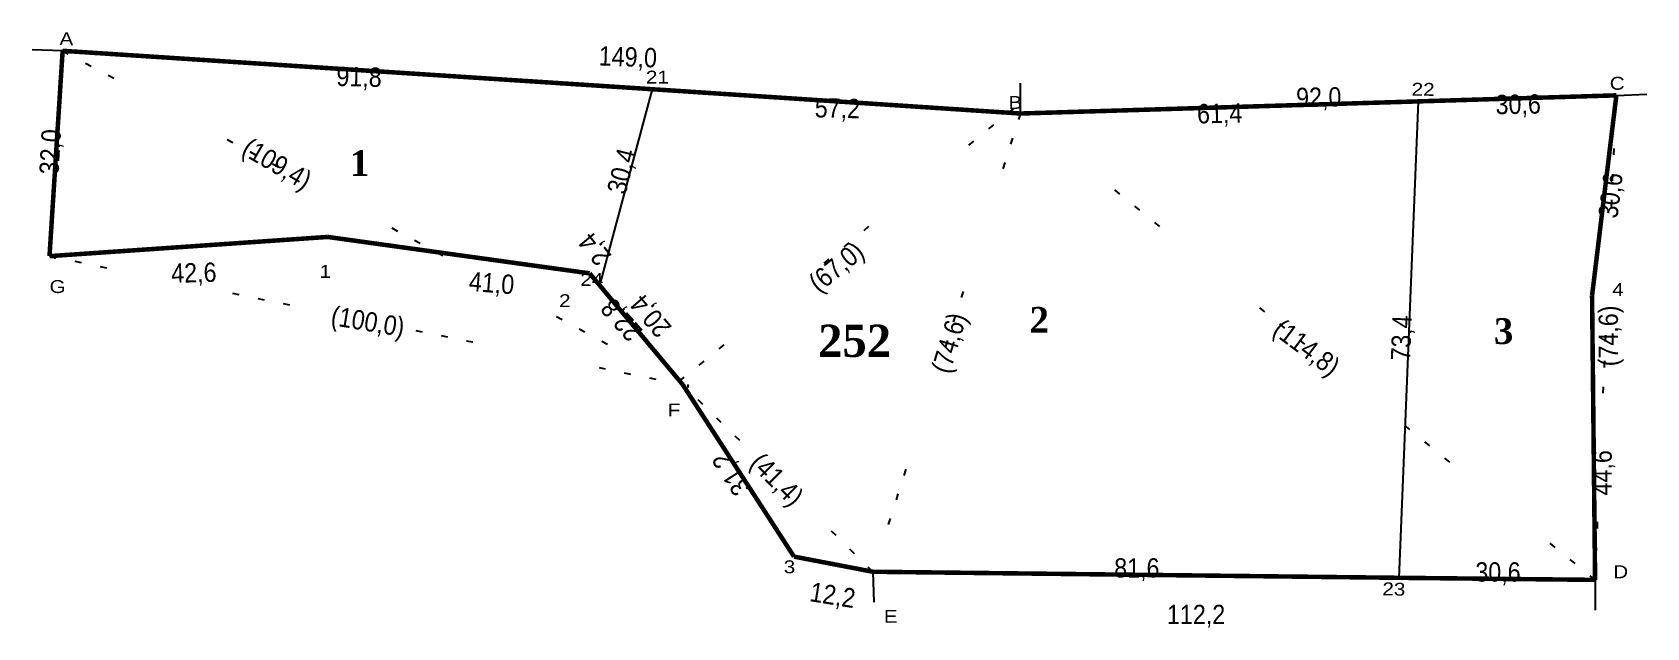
# Model space of a CAD drawing. Header units: metres. Extents: x 62 to 313, y 235 to 327.
import ezdxf
from ezdxf.enums import TextEntityAlignment as Align

# ---------------------------------------------------------------- set-up
doc = ezdxf.new("R2010")
doc.units = ezdxf.units.M
doc.linetypes.add('CHAINLINE', pattern=[29, -10, 1, -3, 1, -3, 1, -10])
doc.layers.add('BOUNDARY', color=1, linetype='Continuous', lineweight=100)
for name, color, linetype in [('BOUNDARY_DIMENSIONS', 220, 'Continuous'), ('CHAIN_LINES', 251, 'CHAINLINE'), ('CHAINLINE_DIMENSIONS', 251, 'Continuous'), ('DIMENSIONS', 200, 'Continuous'), ('SEPARATION_LINE', 7, 'Continuous'), ('STONES', 7, 'Continuous'), ('SUBDIVISION', 130, 'Continuous'), ('SUBDIVISION_LINES', 3, 'Continuous'), ('SURVEY_NUMBER', 1, 'Continuous')]:
    doc.layers.add(name, color=color, linetype=linetype)
doc.styles.add('TIMES_NEW_ROMAN', font='timesbd.ttf')

msp = doc.modelspace()

# ---------------------------------------------------------------- linework, layer by layer
at = {"layer": 'BOUNDARY', "const_width": 0.7}
for points in [[(64.98, 292.72), (67.02, 324.58)], [(67.02, 324.58), (158.52, 318.62)], [(158.52, 318.62), (215.65, 314.85)], [(215.65, 314.85), (277.34, 316.73)], [(277.34, 316.73), (308.1, 317.67)], [(308.1, 317.67), (304.33, 286.6)], [(108.14, 295.7), (64.98, 292.72)], [(148.79, 290.05), (108.14, 295.7)], [(150.36, 288.17), (148.79, 290.05)], [(163.23, 272.79), (150.36, 288.17)], [(304.33, 286.6), (304.8, 242.49)], [(180.5, 246.1), (163.23, 272.79)], [(192.74, 243.75), (180.5, 246.1)], [(274.36, 242.81), (192.74, 243.75)], [(304.8, 242.49), (274.36, 242.81)]]:
    msp.add_lwpolyline(points, dxfattribs=at)
at = {"layer": 'CHAIN_LINES', "linetype": 'CHAINLINE'}
for points in [[(215.65, 314.85), (67.02, 324.58)], [(67.02, 324.58), (163.23, 272.79)], [(214.56, 315.63), (162.6, 273.26)], [(304.8, 242.49), (308.1, 317.67)], [(215.65, 314.85), (192.74, 243.75)], [(304.8, 242.49), (215.65, 314.85)], [(64.98, 292.72), (163.23, 272.79)], [(192.74, 243.75), (163.23, 272.79)]]:
    msp.add_lwpolyline(points, dxfattribs=at)
at = {"layer": 'SEPARATION_LINE'}
for points in [[(67.02, 324.58), (62.31, 324.74)], [(215.65, 314.85), (215.65, 319.56)], [(308.1, 317.67), (312.81, 317.83)], [(65.76, 292.72), (65.76, 292.29)], [(164.02, 272.79), (164.02, 272.35)], [(192.74, 243.75), (192.9, 239.04)], [(304.8, 242.49), (304.8, 237.79)]]:
    msp.add_lwpolyline(points, dxfattribs=at)
at = {"layer": 'SUBDIVISION_LINES'}
for points in [[(150.36, 288.17), (158.52, 318.62)], [(277.34, 316.73), (274.36, 242.81)]]:
    msp.add_lwpolyline(points, dxfattribs=at)

# ---------------------------------------------------------------- texts
at = {"layer": 'BOUNDARY_DIMENSIONS', "width": 0.9}
for s, rotation, p in [('149,0', -2.1017, (154.73, 323.65)), ('92,0', 0.9046, (261.92, 317.39)), ('32,0', 86.8636, (65.08, 308.9)), ('30,6', 82.9716, (307.19, 302.15)), ('42,6', 1.5824, (87.38, 290.15)), ('41,0', -4.588, (133.59, 288.56)), ('22,8', 131.4552, (153.71, 282.8)), ('31,2', 122.5926, (170.75, 258.96)), ('44,6', 90, (305.89, 259.1)), ('12,2', -9.1229, (186.51, 240.13))]:
    msp.add_text(s, height=3, rotation=rotation, dxfattribs=at).set_placement(p, align=Align.MIDDLE_CENTER)
msp.add_text('112,2', height=3, dxfattribs=at).set_placement((242.89, 237.12), align=Align.MIDDLE_CENTER)
at = {"layer": 'CHAINLINE_DIMENSIONS', "width": 0.9}
for s, rotation, p in [('(109,4)', -30.2564, (100.3, 307.05)), ('(67,0)', 39.2894, (187.06, 291.07)), ('(100,0)', -9.4623, (114.39, 282.6)), ('(74,6)', 73.3008, (204.56, 279.26)), ('(74,6)', 90, (306.85, 280.34)), ('(114,8)', -36.8699, (260.06, 278.56)), ('(41,4)', -45, (177.88, 258.09))]:
    msp.add_text(s, height=3, rotation=rotation, dxfattribs=at).set_placement(p, align=Align.MIDDLE_CENTER)
at = {"layer": 'DIMENSIONS', "width": 0.9}
for s, rotation, p in [('91,8', -1.2801, (113.02, 320.55)), ('57,2', -1.273, (187.24, 315.68)), ('61,4', 0.929, (246.55, 314.87)), ('30,6', 0.924, (292.87, 316.29)), ('30,4', 75.9638, (153.74, 305.91)), ('2,4', 129.5077, (149.56, 293.79)), ('20,4', 130.3645, (158.25, 283.42)), ('73,4', 87.6467, (274.74, 280.03))]:
    msp.add_text(s, height=3, rotation=rotation, dxfattribs=at).set_placement(p, align=Align.MIDDLE_CENTER)
for s, p in [('81,6', (233.7, 244.35)), ('30,6', (289.73, 243.72))]:
    msp.add_text(s, height=3, dxfattribs=at).set_placement(p, align=Align.MIDDLE_CENTER)
at = {"layer": 'STONES', "width": 1.2}
for s, rotation, p in [('A', -1.206, (67.61, 326.45)), ('22', -0.971, (278.12, 318.61)), ('C', -0.7848, (308.23, 319.54)), ('G', -1.4879, (66.23, 288)), ('24', -0.5026, (149.13, 289.1)), ('23', -1.5343, (273.58, 241.07))]:
    msp.add_text(s, height=2, rotation=rotation, dxfattribs=at).set_placement(p, align=Align.MIDDLE_CENTER)
for s, p in [('21', (159.31, 320.5)), ('B', (214.85, 316.56)), ('1', (107.77, 290.35)), ('4', (308.34, 287.53)), ('2', (144.94, 285.81)), ('F', (161.89, 268.85)), ('3', (179.8, 244.52)), ('D', (308.77, 243.74)), ('E', (195.51, 236.83))]:
    msp.add_text(s, height=2, dxfattribs=at).set_placement(p, align=Align.MIDDLE_CENTER)
at = {"layer": 'SUBDIVISION', "style": 'TIMES_NEW_ROMAN'}
for s, p in [('1', (113.1, 307.15)), ('2', (218.55, 282.83)), ('3', (290.61, 281.09))]:
    msp.add_text(s, height=4, dxfattribs=at).set_placement(p, align=Align.MIDDLE_CENTER)
at = {"layer": 'SURVEY_NUMBER', "style": 'TIMES_NEW_ROMAN'}
msp.add_text('252', height=5, dxfattribs=at).set_placement((189.9, 279.59), align=Align.MIDDLE_CENTER)

doc.saveas('drawing.dxf')
